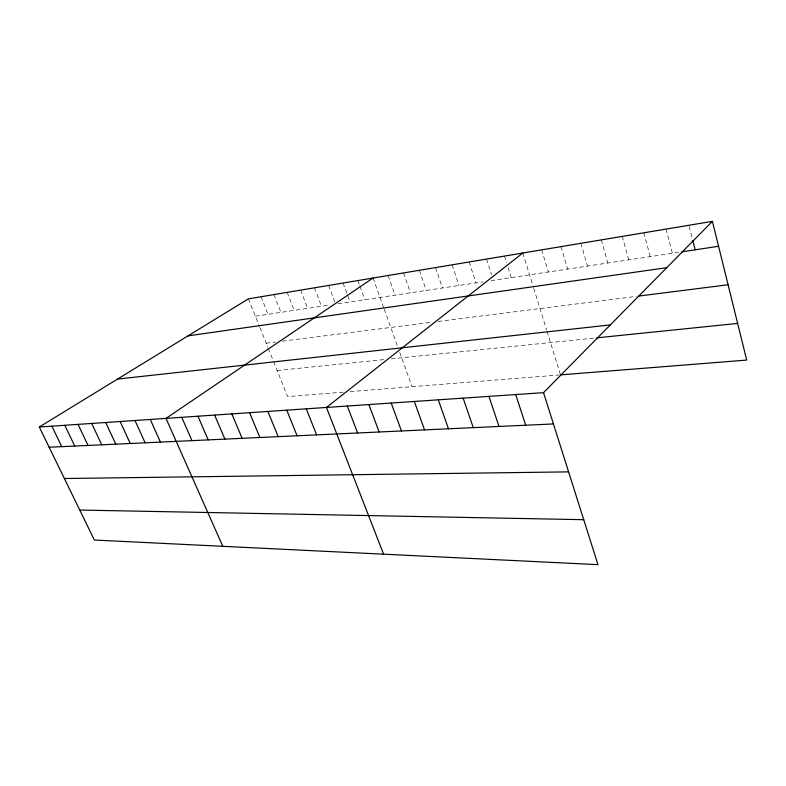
<?xml version="1.0" encoding="UTF-8"?>
<svg xmlns="http://www.w3.org/2000/svg" width="786" height="786" viewBox="0 0 786 786"><rect width="100%" height="100%" fill="white"/><g stroke="black" fill="none" stroke-linecap="round" stroke-linejoin="round"><path stroke-width="0.59" stroke-dasharray="3.93 2.95" d="M255.391 316.237L329.707 305.017M338 303.76L482.948 281.869M491.073 280.641L679.576 252.178M266.208 343.217L275.405 342.048M282.37 341.173L430.905 322.368M438.116 321.454L636.454 296.351M277.153 370.53L385.415 359.457M391.202 358.868L594.078 338.118M343.315 392.145L287.597 396.576L273.518 361.462M350.212 391.605L559.278 374.981M248.425 298.847L259.468 326.396M259.92 327.526L267.898 347.432M268.321 348.493L273.066 360.332M261.06 296.744L268.026 314.331M273.97 294.583L280.946 312.376M287.165 292.382L294.151 310.382M300.674 290.122L307.65 308.348M314.479 287.814L321.464 306.265M328.617 285.456L335.18 303.032M343.079 283.039L350.055 301.942M357.885 280.563L359.526 285.072M359.929 286.192L364.851 299.712M373.045 278.028L383.873 308.191M384.256 309.271L397.795 347.009M399.73 352.403L412.031 386.683M388.117 275.513L395.063 295.143M403.542 272.939L410.479 292.814M419.351 270.296L426.258 290.437M435.542 267.594L442.43 287.99M452.127 264.823L459.004 285.485M469.134 261.984L475.982 282.921M486.573 259.066L491.594 274.707M504.465 256.079L506.606 262.878M508.031 267.407L511.244 277.596M522.818 253.013L533.409 287.263M533.753 288.393L546.663 330.169M547.017 331.299L560.123 373.733M541.662 249.869L548.363 271.995M561.008 246.637L567.659 269.077M580.874 243.316L587.476 266.081M601.29 239.907L607.833 263.005M622.276 236.399L628.751 259.852M643.852 232.794L650.268 256.6M666.047 229.09L672.384 253.259M689.194 226.437L692.466 239.298"/><path stroke-width="1.18" d="M543.539 392.656L597.959 564.653L94.359 540.041L39.3 427.024L543.539 392.656L712.411 221.347L746.7 360.076L560.487 374.883M522.818 253.013L326.455 407.453L383.597 554.179M373.045 278.028L166.013 418.388L222.802 546.319M39.3 427.024L248.425 298.847L712.411 221.347M681.973 251.815L718.571 246.283M188.05 335.848L666.725 267.692M638.763 296.057L728.082 284.758M117.536 379.068L610.319 324.923M596.387 337.882L737.641 323.429M49.154 447.244L553.442 423.939M64.383 478.517L568.602 471.875M79.75 510.055L583.733 519.693M51.876 426.169L61.77 446.654M64.796 425.285L74.729 446.055M78.06 424.381L88.042 445.446M91.707 423.448L101.728 444.807M105.727 422.495L115.788 444.159M120.15 421.512L130.25 443.491M134.996 420.5L145.135 442.803M150.273 419.459L160.442 442.096M181.743 417.317L191.971 440.641M197.944 416.207L208.192 439.895M214.627 415.077L224.904 439.119M231.831 413.898L242.127 438.323M249.575 412.689L259.881 437.497M267.879 411.442L278.195 436.652M286.772 410.154L297.098 435.778M306.294 408.828L316.62 434.884M347.304 406.028L357.61 432.988M368.88 404.564L379.166 431.986M391.202 403.041L401.459 430.964M414.32 401.469L424.548 429.893M438.283 399.828L448.472 428.783M463.141 398.138L473.27 427.643M488.931 396.38L498.992 426.454M515.714 394.552L525.696 425.216M692.761 240.467L695.148 249.82"/></g></svg>
